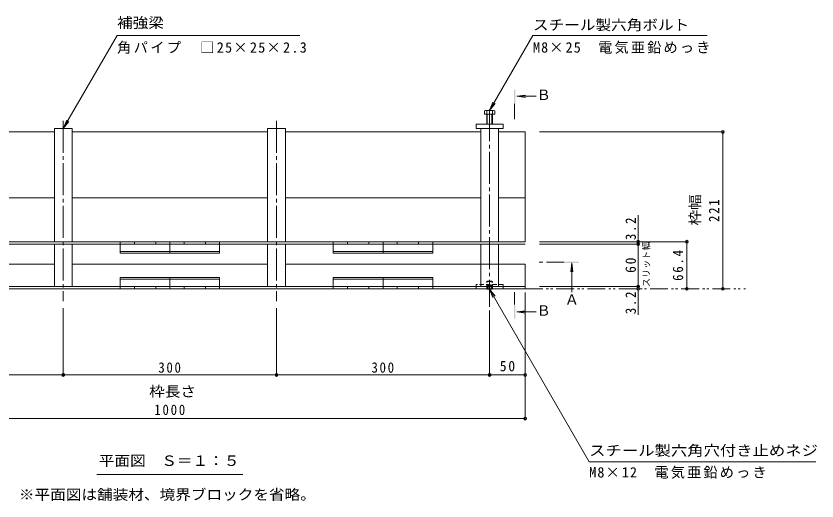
# Model space of a CAD drawing. Units: millimetres at full size, sheet at 1:5. Extents: x -1703 to 1949, y -1363 to 1322.
# Drawn here: x -1057 to 70, y -100 to 583 of the extents above; entities that cross this region are included whole.
import ezdxf
from ezdxf.enums import TextEntityAlignment as Align

# ---------------------------------------------------------------- set-up
doc = ezdxf.new("R2010")
doc.units = ezdxf.units.MM
doc.header["$LTSCALE"] = 5
doc.header["$PDMODE"] = 32
doc.header["$PDSIZE"] = 4
for name, pattern in [('CHAIN1', [8, 5, -1, 1, -1]), ('CHAIN2', [12, 9, -1, 1, -1]), ('DASHED1', [1.8, 1.2, -0.6]), ('DOUBLE_CHAIN1', [8.8, 5, -1, 0.6, -0.6, 0.6, -1])]:
    doc.linetypes.add(name, pattern=pattern)
for name, color, linetype, lineweight in [('4-0_通り芯', 7, 'Continuous', 9), ('4-3_寸法', 7, 'DASHED1', 9), ('4-4_文字', 7, 'Continuous', 9), ('4-5_建具', 7, 'Continuous', 9)]:
    doc.layers.add(name, color=color, linetype=linetype, lineweight=lineweight)
doc.styles.add('ＭＳ ゴシック', font='')
doc.styles.get('ＭＳ ゴシック').set_extended_font_data('MS Gothic')

msp = doc.modelspace()

# ---------------------------------------------------------------- linework, layer by layer
at = {"layer": '4-0_通り芯', "linetype": 'CHAIN2'}
for p, q in [((-390.658, 451.34), (-390.658, 173.392)), ((-990.658, 435.372), (-990.658, 181.486)), ((-690.658, 435.372), (-690.658, 181.486))]:
    msp.add_line(p, q, dxfattribs=at)
at = {"layer": '4-0_通り芯', "color": 2}
for p, q in [((-397.858, 444.565), (-397.858, 449.265)), ((-383.458, 444.565), (-397.858, 444.565)), ((-385.058, 449.865), (-396.258, 449.865)), ((-394.658, 430.565), (-394.658, 449.265)), ((-393.958, 430.565), (-393.958, 444.565)), ((-387.358, 430.565), (-387.358, 444.565)), ((-386.658, 430.565), (-386.658, 449.265)), ((-383.458, 444.565), (-383.458, 449.265)), ((-394.056, 198.065), (-394.556, 198.565)), ((-394.056, 198.065), (-394.056, 198.565)), ((-394.056, 198.065), (-387.456, 198.065)), ((-393.16, 198.565), (-393.16, 198.065)), ((-392.66, 198.565), (-392.66, 198.065)), ((-388.656, 198.565), (-388.656, 198.065)), ((-388.156, 198.565), (-388.156, 198.065)), ((-387.456, 198.065), (-386.956, 198.565)), ((-387.456, 198.065), (-387.456, 198.565))]:
    msp.add_line(p, q, dxfattribs=at)
at = {"layer": '4-0_通り芯'}
for p, q in [((-409.658, 430.565), (-371.658, 430.565)), ((-409.658, 424.565), (-409.658, 430.565)), ((-371.658, 430.565), (-371.658, 424.565)), ((-1003.158, 419.565), (-1278.158, 419.565)), ((-1003.158, 264.965), (-1003.158, 424.565)), ((-1003.158, 424.565), (-978.158, 424.565)), ((-978.158, 264.965), (-978.158, 424.565)), ((-703.158, 419.565), (-978.158, 419.565)), ((-678.158, 424.565), (-678.158, 264.965)), ((-403.158, 419.565), (-678.158, 419.565)), ((-371.658, 424.565), (-409.658, 424.565)), ((-403.158, 424.565), (-403.158, 264.965)), ((-378.158, 424.565), (-378.158, 264.965)), ((-378.158, 419.565), (-340.658, 419.565)), ((-340.658, 419.565), (-340.658, 264.965)), ((-1003.158, 326.765), (-1278.158, 326.765)), ((-703.158, 326.765), (-978.158, 326.765)), ((-403.158, 326.765), (-678.158, 326.765)), ((-340.658, 326.765), (-378.158, 326.765)), ((-340.658, 264.965), (-1340.658, 264.965)), ((-340.658, 261.765), (-1340.658, 261.765)), ((-1003.158, 261.765), (-1003.158, 201.765)), ((-978.158, 261.765), (-978.158, 201.765)), ((-703.158, 261.765), (-703.158, 201.765)), ((-678.158, 261.765), (-678.158, 201.765)), ((-403.158, 261.765), (-403.158, 201.765)), ((-378.158, 261.765), (-378.158, 201.765)), ((-1003.158, 233.565), (-1278.158, 233.565)), ((-703.158, 233.565), (-978.158, 233.565)), ((-678.158, 233.565), (-340.658, 233.565)), ((-340.658, 198.565), (-340.658, 233.565)), ((-340.658, 201.765), (-1340.658, 201.765)), ((-340.658, 198.565), (-1340.658, 198.565))]:
    msp.add_line(p, q, dxfattribs=at)
at = {"layer": '4-0_通り芯', "linetype": 'DASHED1'}
for p, q in [((-409.658, 204.565), (-409.658, 198.565)), ((-371.658, 204.565), (-409.658, 204.565)), ((-371.658, 198.565), (-371.658, 204.565))]:
    msp.add_line(p, q, dxfattribs=at)
at = {"layer": '4-0_通り芯', "color": 2, "linetype": 'DASHED1'}
for p, q in [((-394.756, 208.865), (-394.056, 209.565)), ((-394.756, 198.765), (-394.756, 208.865)), ((-394.756, 208.865), (-386.756, 208.865)), ((-394.056, 198.565), (-394.056, 209.565)), ((-387.456, 209.565), (-394.056, 209.565)), ((-387.456, 203.065), (-394.056, 203.065)), ((-393.16, 203.065), (-390.658, 204.565)), ((-393.16, 203.065), (-393.16, 198.565)), ((-392.66, 203.065), (-392.66, 198.565)), ((-388.156, 203.065), (-390.658, 204.565)), ((-388.656, 203.065), (-388.656, 198.565)), ((-388.156, 203.065), (-388.156, 198.565)), ((-386.756, 208.865), (-387.456, 209.565)), ((-387.456, 198.565), (-387.456, 209.565)), ((-394.556, 198.565), (-394.756, 198.765)), ((-386.956, 198.565), (-386.756, 198.765))]:
    msp.add_line(p, q, dxfattribs=at)
at = {"layer": '4-0_通り芯'}
msp.add_lwpolyline([(-703.158, 264.965), (-703.158, 424.565), (-678.158, 424.565)], dxfattribs=at)
at = {"layer": '4-0_通り芯', "color": 2, "linetype": 'DASHED1'}
msp.add_lwpolyline([(-394.756, 198.765), (-386.756, 198.765), (-386.756, 208.865)], dxfattribs=at)
at = {"layer": '4-0_通り芯', "color": 2}
for centre, radius, start, end in [((-396.258, 447.475), 2.39, 48.20791, 131.79209), ((-390.658, 436.447), 13.418, 72.62912, 107.33112), ((-385.058, 447.475), 2.39, 48.20791, 131.79209)]:
    msp.add_arc(centre, radius, start, end, dxfattribs=at)
at = {"layer": '4-3_寸法'}
for p, q in [((-910.658, 264.265), (-910.658, 261.765)), ((-910.158, 264.765), (-891.158, 264.765)), ((-890.658, 264.265), (-890.658, 261.765)), ((-890.658, 261.765), (-860.658, 261.765)), ((-860.658, 264.265), (-860.658, 261.765)), ((-841.158, 264.765), (-860.158, 264.765)), ((-840.658, 264.265), (-840.658, 261.765)), ((-840.158, 264.765), (-821.158, 264.765)), ((-820.658, 264.265), (-820.658, 261.765)), ((-790.658, 261.765), (-820.658, 261.765)), ((-790.658, 264.265), (-790.658, 261.765)), ((-771.158, 264.765), (-790.158, 264.765)), ((-770.658, 264.265), (-770.658, 261.765)), ((-610.658, 264.265), (-610.658, 261.765)), ((-610.158, 264.765), (-591.158, 264.765)), ((-590.658, 264.265), (-590.658, 261.765)), ((-590.658, 261.765), (-560.658, 261.765)), ((-560.658, 264.265), (-560.658, 261.765)), ((-541.158, 264.765), (-560.158, 264.765)), ((-540.658, 264.265), (-540.658, 261.765)), ((-540.158, 264.765), (-521.158, 264.765)), ((-520.658, 264.265), (-520.658, 261.765)), ((-490.658, 261.765), (-520.658, 261.765)), ((-490.658, 264.265), (-490.658, 261.765)), ((-471.158, 264.765), (-490.158, 264.765)), ((-470.658, 264.265), (-470.658, 261.765)), ((-910.658, 199.265), (-910.658, 201.765)), ((-910.158, 198.765), (-891.158, 198.765)), ((-890.658, 201.765), (-860.658, 201.765)), ((-890.658, 199.265), (-890.658, 201.765)), ((-860.658, 199.265), (-860.658, 201.765)), ((-841.158, 198.765), (-860.158, 198.765)), ((-840.658, 199.265), (-840.658, 201.765)), ((-840.158, 198.765), (-821.158, 198.765)), ((-790.658, 201.765), (-820.658, 201.765)), ((-820.658, 199.265), (-820.658, 201.765)), ((-790.658, 199.265), (-790.658, 201.765)), ((-771.158, 198.765), (-790.158, 198.765)), ((-770.658, 199.265), (-770.658, 201.765)), ((-610.658, 199.265), (-610.658, 201.765)), ((-610.158, 198.765), (-591.158, 198.765)), ((-590.658, 201.765), (-560.658, 201.765)), ((-590.658, 199.265), (-590.658, 201.765)), ((-560.658, 199.265), (-560.658, 201.765)), ((-541.158, 198.765), (-560.158, 198.765)), ((-540.658, 199.265), (-540.658, 201.765)), ((-540.158, 198.765), (-521.158, 198.765)), ((-490.658, 201.765), (-520.658, 201.765)), ((-520.658, 199.265), (-520.658, 201.765)), ((-490.658, 199.265), (-490.658, 201.765)), ((-471.158, 198.765), (-490.158, 198.765)), ((-470.658, 199.265), (-470.658, 201.765))]:
    msp.add_line(p, q, dxfattribs=at)
at = {"layer": '4-3_寸法', "linetype": 'Continuous'}
for p, q in [((-910.658, 261.765), (-910.658, 248.765)), ((-840.658, 261.765), (-840.658, 248.765)), ((-770.658, 261.765), (-770.658, 248.765)), ((-610.658, 261.765), (-610.658, 248.765)), ((-540.658, 261.765), (-540.658, 248.765)), ((-470.658, 261.765), (-470.658, 248.765)), ((-840.658, 251.065), (-910.658, 251.065)), ((-910.658, 251.065), (-770.658, 251.065)), ((-840.658, 248.765), (-910.658, 248.765)), ((-910.658, 248.765), (-770.658, 248.765)), ((-540.658, 251.065), (-610.658, 251.065)), ((-610.658, 251.065), (-470.658, 251.065)), ((-540.658, 248.765), (-610.658, 248.765)), ((-610.658, 248.765), (-470.658, 248.765)), ((-840.658, 214.765), (-910.658, 214.765)), ((-910.658, 214.765), (-770.658, 214.765)), ((-910.658, 201.765), (-910.658, 214.765)), ((-840.658, 201.765), (-840.658, 214.765)), ((-770.658, 201.765), (-770.658, 214.765)), ((-540.658, 214.765), (-610.658, 214.765)), ((-610.658, 214.765), (-470.658, 214.765)), ((-610.658, 201.765), (-610.658, 214.765)), ((-540.658, 201.765), (-540.658, 214.765)), ((-470.658, 201.765), (-470.658, 214.765)), ((-840.658, 212.465), (-910.658, 212.465)), ((-910.658, 212.465), (-770.658, 212.465)), ((-540.658, 212.465), (-610.658, 212.465)), ((-610.658, 212.465), (-470.658, 212.465))]:
    msp.add_line(p, q, dxfattribs=at)
at = {"layer": '4-3_寸法'}
for centre, start, end in [((-910.158, 264.265), 90, 180), ((-891.158, 264.265), 0, 90), ((-860.158, 264.265), 90, 180), ((-841.158, 264.265), 0, 90), ((-840.158, 264.265), 90, 180), ((-821.158, 264.265), 0, 90), ((-790.158, 264.265), 90, 180), ((-771.158, 264.265), 0, 90), ((-610.158, 264.265), 90, 180), ((-591.158, 264.265), 0, 90), ((-560.158, 264.265), 90, 180), ((-541.158, 264.265), 0, 90), ((-540.158, 264.265), 90, 180), ((-521.158, 264.265), 0, 90), ((-490.158, 264.265), 90, 180), ((-471.158, 264.265), 0, 90), ((-910.158, 199.265), 180, 270), ((-891.158, 199.265), 270, 0), ((-860.158, 199.265), 180, 270), ((-841.158, 199.265), 270, 0), ((-840.158, 199.265), 180, 270), ((-821.158, 199.265), 270, 0), ((-790.158, 199.265), 180, 270), ((-771.158, 199.265), 270, 0), ((-610.158, 199.265), 180, 270), ((-591.158, 199.265), 270, 0), ((-560.158, 199.265), 180, 270), ((-541.158, 199.265), 270, 0), ((-540.158, 199.265), 180, 270), ((-521.158, 199.265), 270, 0), ((-490.158, 199.265), 180, 270), ((-471.158, 199.265), 270, 0)]:
    msp.add_arc(centre, 0.5, start, end, dxfattribs=at)
at = {"layer": '4-4_文字'}
for p, q in [((-60.927, 419.565), (-320.505, 419.565)), ((-62.427, 419.565), (-62.427, 198.565)), ((-181.556, 161.968), (-181.556, 302.298)), ((-111.541, 264.965), (-320.505, 264.965)), ((-180.056, 261.765), (-320.505, 261.765)), ((-113.041, 264.965), (-113.041, 198.565)), ((-340.658, 14.359), (-340.658, 193.565)), ((-180.056, 201.765), (-320.505, 201.765)), ((-181.556, 198.565), (-181.556, 161.968)), ((-990.658, 75.859), (-990.658, 171.486)), ((-690.658, 75.859), (-690.658, 171.486)), ((-390.658, 75.859), (-390.658, 168.049)), ((-340.658, 77.359), (-1340.658, 77.359)), ((-340.658, 15.859), (-1340.658, 15.859))]:
    msp.add_line(p, q, dxfattribs=at)
for points in [[(-181.556, 201.765), (-181.556, 261.765), (-181.556, 264.965), (-181.556, 302.298)], [(-1290.658, 77.359), (-990.658, 77.359), (-690.658, 77.359), (-390.658, 77.359)]]:
    msp.add_lwpolyline(points, dxfattribs=at)
for p in [(-62.427, 419.565), (-181.556, 264.965), (-181.556, 261.765), (-113.041, 264.965), (-181.556, 201.765), (-181.556, 198.565), (-113.041, 198.565), (-62.427, 198.565), (-990.658, 77.359), (-690.658, 77.359), (-390.658, 77.359), (-340.658, 77.359), (-340.658, 15.859)]:
    msp.add_point(p, dxfattribs=at)
at = {"layer": '4-5_建具'}
for p, q in [((-990.658, 424.565), (-915.041, 555.538)), ((-657.541, 555.538), (-915.041, 555.538)), ((-390.658, 449.865), (-329.648, 555.538)), ((-84.648, 555.538), (-329.648, 555.538)), ((-390.658, 449.865), (-385.875, 461.414)), ((-390.658, 449.865), (-383.049, 459.782)), ((-990.658, 424.565), (-985.875, 436.114)), ((-990.658, 424.565), (-983.049, 434.482)), ((-390.658, 198.065), (-383.049, 188.149)), ((-390.658, 198.065), (-385.875, 186.517)), ((-390.658, 198.065), (-250.479, -44.732)), ((-250.479, -44.732), (68.468, -44.732)), ((-943.341, -62.548), (-737.976, -62.548))]:
    msp.add_line(p, q, dxfattribs=at)
at = {"layer": '4-5_建具', "color": 4}
for p, q in [((-352.38, 469.862), (-339.987, 471.494)), ((-352.38, 469.862), (-339.987, 468.23)), ((-352.38, 469.862), (-325.241, 469.862)), ((-274.899, 235.115), (-276.531, 222.722)), ((-274.899, 235.115), (-273.268, 222.722)), ((-274.899, 235.115), (-274.899, 194.046)), ((-352.478, 166.169), (-340.085, 167.8)), ((-352.478, 166.169), (-325.339, 166.169)), ((-352.478, 166.169), (-340.085, 164.537))]:
    msp.add_line(p, q, dxfattribs=at)
at = {"layer": '4-5_建具', "color": 4, "linetype": 'CHAIN1'}
for p, q in [((-355.49, 437.379), (-355.49, 459.075)), ((-285.794, 236.115), (-325.794, 236.115)), ((-355.49, 176.513), (-355.49, 193.843))]:
    msp.add_line(p, q, dxfattribs=at)
at = {"layer": '4-5_建具', "color": 2, "linetype": 'DOUBLE_CHAIN1'}
msp.add_line((-1572.849, 198.565), (-30.421, 198.565), dxfattribs=at)
at = {"layer": '4-5_建具', "color": 4}
for points in [[(-356.49, 479.075), (-354.49, 479.075), (-356.49, 459.075), (-354.49, 459.075)], [(-264.899, 237.115), (-284.899, 237.115), (-264.899, 235.115), (-284.899, 235.115)], [(-356.49, 176.513), (-354.49, 176.513), (-356.49, 156.513), (-354.49, 156.513)]]:
    msp.add_solid(points, dxfattribs=at)

# ---------------------------------------------------------------- texts
at = {"layer": '4-4_文字', "color": 2, "style": 'ＭＳ ゴシック', "width": 1.1}
msp.add_text('枠幅', height=14.66, rotation=90, dxfattribs=at).set_placement((-89.954, 287.815), align=Align.BOTTOM_LEFT)
at = {"layer": '4-4_文字', "color": 4, "style": 'ＭＳ ゴシック'}
msp.add_text('スリット幅', height=9.164, rotation=90, dxfattribs=at).set_placement((-162.623, 201.027), align=Align.BOTTOM_LEFT)
at = {"layer": '4-4_文字', "color": 2, "style": 'ＭＳ ゴシック', "width": 1.1}
msp.add_text('枠長さ', height=14.66, dxfattribs=at).set_placement((-869.868, 42.401), align=Align.BOTTOM_LEFT)
at = {"layer": '4-4_文字', "color": 2, "char_height": 14.66, "attachment_point": 7, "rotation": 90, "style": 'ＭＳ ゴシック'}
for s, insert in [('\\T1.27;\\W0.9;221', (-67.427, 292.815)), ('\\T1.27;\\W0.9;3.2', (-184.556, 267.318)), ('\\T1.28;\\W0.9;66.4', (-118.041, 209.89)), ('\\T1.27;\\W0.95;60', (-184.556, 221.14)), ('\\T1.27;\\W0.9;3.2', (-184.556, 163.007))]:
    msp.add_mtext(s, dxfattribs=dict(at, insert=insert))
at = {"layer": '4-4_文字', "color": 2, "char_height": 14.66, "attachment_point": 7, "style": 'ＭＳ ゴシック'}
for s, insert in [('\\T1.27;\\W0.9;300', (-856.908, 80.359)), ('\\T1.27;\\W0.9;300', (-556.908, 80.359)), ('\\T1.27;\\W0.95;50', (-376.283, 82.359)), ('\\T1.28;\\W0.9;1000', (-862.533, 20.859))]:
    msp.add_mtext(s, dxfattribs=dict(at, insert=insert))
at = {"layer": '4-5_建具', "color": 2, "style": 'ＭＳ ゴシック'}
for s, width, p in [('補強梁', 1.1, (-915.041, 561.538)), ('スチール製六角ボルト', 1.1, (-329.648, 558.538)), ('スチール製六角穴付き止めネジ', 1.15, (-250.479, -40.732)), ('平面図\u3000Ｓ＝１：５', 1.1, (-940.658, -55.048)), ('※平面図は舗装材、境界ブロックを省略。', 1.1, (-1053.158, -102.742))]:
    msp.add_text(s, height=14.66, dxfattribs=dict(at, width=width)).set_placement(p, align=Align.BOTTOM_LEFT)
for s, p in [('Ｂ', (-324.573, 460.157)), ('Ａ', (-284.899, 171.91)), ('Ｂ', (-324.672, 156.463))]:
    msp.add_text(s, height=14.66, dxfattribs=at).set_placement(p, align=Align.BOTTOM_LEFT)
at = {"layer": '4-5_建具', "color": 2, "char_height": 14.66, "attachment_point": 7, "style": 'ＭＳ ゴシック'}
for s, insert in [('\\T1.17;角パイプ\u3000□25×25×2.3', (-915.041, 529.538)), ('\\T1.15;M8×25\u3000電気亜鉛めっき', (-329.648, 529.538)), ('\\T1.15;M8×12\u3000電気亜鉛めっき', (-250.479, -68.732))]:
    msp.add_mtext(s, dxfattribs=dict(at, insert=insert))

doc.saveas('drawing.dxf')
